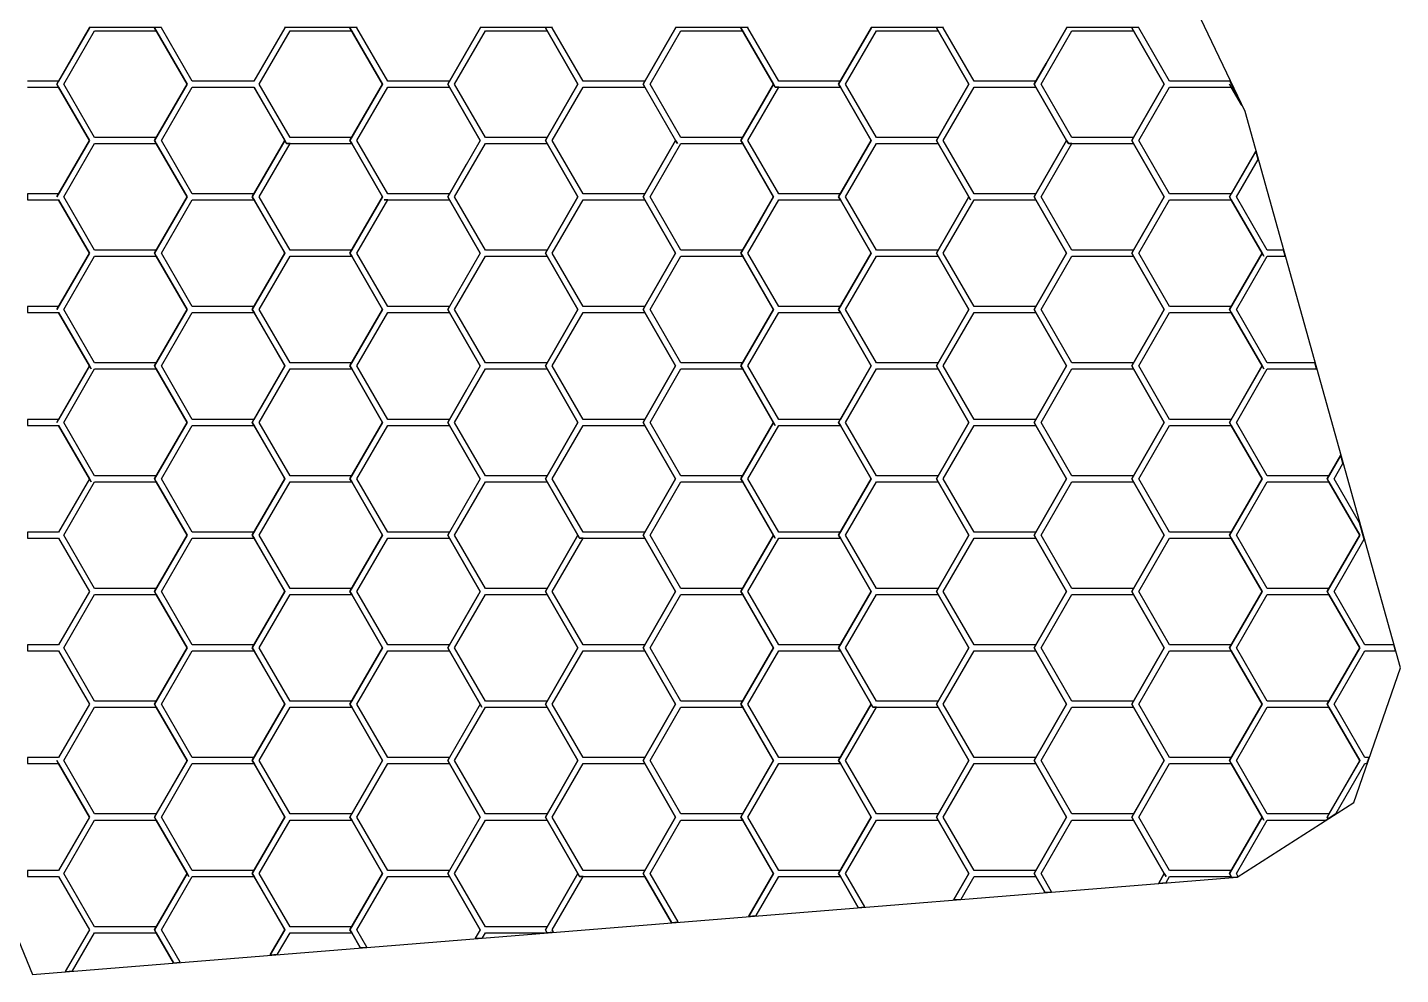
# Model space of a CAD drawing. Extents: x -65 to 65, y -44 to 44.
# Drawn here: x 29.71 to 64.5, y -44 to -20 of the extents above; entities that cross this region are included whole.
import ezdxf

# ---------------------------------------------------------------- set-up
doc = ezdxf.new("R2010")
doc.units = 0
doc.layers.add('Add_Red', color=1, linetype='Continuous')
doc.layers.add('Vector_Red', color=1, linetype='Continuous')

msp = doc.modelspace()

# ---------------------------------------------------------------- linework, layer by layer
at = {"layer": 'Add_Red'}
for points in [[(32.927751, -40.007901), (33.752657, -38.579199), (32.97181, -37.226814), (32.927751, -37.150496), (32.927752, -37.150495), (32.927751, -37.150494), (33.752657, -35.721791), (32.97181, -34.369239), (32.927751, -34.293089), (32.927751, -34.293088), (33.752657, -32.864217), (32.97181, -31.512001), (32.927751, -31.435682), (32.927751, -31.435681), (33.752657, -30.006978), (32.97181, -28.654426), (32.927751, -28.578443), (32.927751, -28.578442), (33.752657, -27.149572), (32.97181, -25.797187), (32.927751, -25.720869), (32.927751, -25.720868), (33.752657, -24.292165), (32.97181, -22.939949), (32.971811, -22.939949), (33.752657, -24.292164), (33.752657, -24.292165), (32.927751, -25.720869), (32.97181, -25.797186), (33.752657, -27.149571), (33.752657, -27.149572), (32.927751, -28.578442), (32.97181, -28.654425), (33.752657, -30.006978), (33.752657, -30.006979), (32.927751, -31.435682), (32.97181, -31.512), (33.752657, -32.864216), (33.752657, -32.864217), (32.927751, -34.293088), (32.97181, -34.369238), (33.752657, -35.721791), (33.752657, -35.721792), (32.927752, -37.150495), (32.97181, -37.226813), (33.752657, -38.579198), (33.752657, -38.579199), (32.927751, -40.007901), (32.97181, -40.084052), (33.752657, -41.436604), (33.796632, -41.512755), (33.752657, -41.436605), (33.752657, -41.436606), (32.927751, -42.865308), (32.97181, -42.941458), (33.41017, -43.700665), (33.578238, -43.687067), (33.10377, -42.865308), (33.88465, -41.512755), (35.446361, -41.512755), (36.227225, -42.865308), (35.859322, -43.502513), (35.861109, -43.502369), (36.228872, -42.865309), (35.448008, -41.512756), (35.448007, -41.512755), (35.448008, -41.512755), (36.228872, -42.865308), (36.228872, -42.865309), (35.861109, -43.502369), (36.045648, -43.487438), (36.360832, -42.941459), (37.922559, -42.941459), (38.139924, -43.317998), (38.140641, -43.31794), (37.923282, -42.941459), (37.879223, -42.865309), (37.879223, -42.865308), (38.704061, -41.436605), (37.923181, -40.084053), (37.879223, -40.007902), (37.879223, -40.007901), (38.704062, -38.579199), (37.923282, -37.226814), (37.879223, -37.150496), (37.879224, -37.150495), (37.879223, -37.150494), (38.704062, -35.721791), (37.923282, -34.369239), (37.879223, -34.293089), (37.879223, -34.293088), (38.704062, -32.864217), (37.923282, -31.512001), (37.879223, -31.435682), (37.879223, -31.435681), (38.704061, -30.006978), (37.923282, -28.654426), (37.879223, -28.578443), (37.879223, -28.578442), (38.704062, -27.149572), (37.923282, -25.797187), (37.879223, -25.720869), (37.879224, -25.720868), (37.879223, -25.720867), (38.704062, -24.292165), (37.923282, -22.939949), (37.922643, -22.939949), (38.703406, -24.292165), (37.922643, -25.644718), (36.360832, -25.644718), (35.579968, -24.292165), (36.360832, -22.939949), (36.272915, -22.939949), (36.228872, -22.86363), (35.40405, -24.292165), (35.429425, -24.336123), (35.448009, -24.368316), (36.184815, -25.644715), (36.228872, -25.721036), (36.228872, -25.721037), (35.40405, -27.14974), (35.448006, -27.225886), (35.448008, -27.22589), (36.228872, -28.578442), (36.228872, -28.578443), (35.40405, -30.006979), (35.429426, -30.050937), (35.448009, -30.083129), (36.184815, -31.359528), (36.228872, -31.435849), (36.228872, -31.43585), (35.404051, -32.864553), (35.448008, -32.940703), (35.448007, -32.940703), (35.40405, -32.864554), (35.404051, -32.864553), (35.40405, -32.864552), (36.228872, -31.435849), (36.184815, -31.359528), (35.448008, -30.083128), (35.429426, -30.050937), (35.40405, -30.006979), (35.40405, -30.006978), (36.228872, -28.578442), (35.448009, -27.225891), (35.448008, -27.22589), (35.448006, -27.225886), (35.40405, -27.14974), (35.40405, -27.149739), (36.228872, -25.721036), (36.184815, -25.644715), (35.448008, -24.368315), (35.429425, -24.336123), (35.40405, -24.292165), (35.40405, -24.292164), (36.228872, -22.863629), (35.448009, -21.511077), (35.448008, -21.511076), (36.228872, -22.863629), (36.228872, -22.86363), (36.272915, -22.939948), (37.923282, -22.939948), (37.879223, -22.86363), (37.879223, -22.863629), (38.704062, -21.434758), (37.879223, -20.006055), (37.879223, -20.006054), (37.882803, -20.000003), (36.223661, -20.000003), (36.227225, -20.006054), (35.446361, -21.358607), (33.88465, -21.358607), (33.103769, -20.006054), (33.10735, -20.000003), (32.931332, -20.000003), (32.927751, -20.006055), (33.229698, -20.529014), (33.752658, -21.434758), (33.752657, -21.434759), (33.752657, -21.434758), (33.229698, -20.529014), (32.927751, -20.006055), (32.927751, -20.006054), (32.931331, -20.000003), (31.281043, -20.000003), (31.281042, -20.000004), (31.281043, -20.000004), (30.452575, -21.434927), (30.496534, -21.511077), (31.277485, -22.86363), (30.452575, -24.292165), (31.277484, -22.86363), (30.496533, -21.511077), (30.452575, -21.434927), (31.281042, -20.000004), (31.272196, -20.000004), (31.275753, -20.006055), (30.494892, -21.358608), (29.707099, -21.358608)], [(31.409461, -22.78748), (30.628594, -21.434927), (31.409461, -20.082374), (32.971188, -20.082374), (33.752035, -21.434927), (32.971188, -22.78748), (31.409461, -22.78748)], [(36.360832, -22.787479), (35.579968, -21.434926), (36.360832, -20.082374), (37.922643, -20.082374), (38.703406, -21.434926), (37.922643, -22.787479), (36.360832, -22.787479)], [(42.874653, -40.084052), (42.830711, -40.007902), (42.830711, -40.007901), (43.655533, -38.579198), (42.874653, -37.226814), (42.830711, -37.150495), (42.830711, -37.150494), (43.655534, -35.721792), (42.874653, -34.369239), (42.830711, -34.293089), (42.830712, -34.293088), (42.830711, -34.293087), (43.655534, -32.864217), (42.874653, -31.512), (42.830711, -31.435682), (42.830711, -31.435681), (43.655534, -30.006978), (42.874653, -28.654426), (42.830711, -28.578443), (42.830711, -28.578442), (43.655534, -27.149572), (42.874653, -25.797187), (42.830711, -25.720868), (42.830711, -25.720867), (43.655534, -24.292165), (42.874653, -22.939948), (42.830711, -22.86363), (42.830711, -22.863629), (42.874671, -22.787476), (43.655533, -21.434758), (42.830711, -20.006055), (42.830711, -20.006054), (42.834257, -20.000003), (41.183891, -20.000003), (40.355522, -21.434926), (40.355523, -21.434927), (40.399481, -21.511076), (40.399479, -21.511076), (40.355523, -21.434927), (40.355522, -21.434926), (41.183891, -20.000002), (41.175066, -20.000002), (41.178613, -20.006054), (40.397749, -21.358607), (38.836122, -21.358607), (38.055175, -20.006054), (38.058722, -20.000002), (37.882804, -20.000002), (37.882803, -20.000003), (37.882804, -20.000003), (37.879223, -20.006055), (38.704062, -21.434757), (38.704062, -21.434758), (37.879223, -22.863629), (37.923282, -22.939947), (38.704062, -24.292164), (38.704062, -24.292165), (37.879224, -25.720868), (37.923282, -25.797186), (38.704062, -27.149571), (38.704062, -27.149572), (37.879223, -28.578442), (37.923282, -28.654425), (38.704062, -30.006977), (38.704061, -30.006978), (38.704062, -30.006979), (37.879223, -31.435682), (37.923282, -31.511999), (38.704062, -32.864216), (38.704062, -32.864217), (37.879223, -34.293088), (37.923282, -34.369238), (38.704062, -35.721791), (38.704062, -35.721792), (37.879224, -37.150495), (37.923282, -37.226813), (38.704062, -38.579198), (38.704062, -38.579199), (37.879223, -40.007902), (37.923182, -40.084051), (38.704062, -41.436604), (38.704061, -41.436605), (38.704062, -41.436606), (37.879223, -42.865308), (37.923282, -42.941458), (38.140641, -43.31794), (38.308688, -43.304344), (38.055175, -42.865308), (38.836122, -41.512755), (40.397749, -41.512755), (41.178613, -42.865308), (41.053337, -43.082286), (41.055158, -43.082138), (41.239696, -43.067208), (41.312287, -42.941459), (42.793953, -42.941459), (42.871142, -42.935214), (42.830711, -42.865309), (42.830712, -42.865308), (42.830711, -42.865307), (43.655534, -41.436605), (42.874653, -40.084053), (42.874031, -40.084053), (43.654878, -41.436605), (42.874031, -42.789158), (41.312287, -42.789158), (40.53144, -41.436605), (41.312287, -40.084053), (41.312287, -40.084052), (42.874653, -40.084052)], [(41.312286, -22.787479), (40.531439, -21.434926), (41.312286, -20.082373), (42.874031, -20.082373), (43.654878, -21.434926), (42.874031, -22.787479), (41.312286, -22.787479)], [(47.78689, -37.150494), (48.611593, -35.721791), (47.830764, -34.369239), (47.78689, -34.293088), (47.78689, -34.293087), (48.611594, -32.864217), (47.830764, -31.512), (47.78689, -31.435682), (47.786891, -31.435681), (47.78689, -31.43568), (48.390542, -30.389924), (48.611594, -30.006978), (47.830764, -28.654425), (47.78689, -28.578443), (47.78689, -28.578442), (48.611498, -27.149738), (48.611594, -27.149572), (47.830764, -25.797187), (47.78689, -25.720868), (47.78689, -25.720867), (48.262942, -24.896163), (48.611594, -24.292165), (47.830764, -22.939948), (47.78689, -22.863629), (47.78689, -22.863628), (48.262886, -22.038924), (48.611594, -21.434758), (47.78689, -20.006055), (47.78689, -20.006054), (47.790419, -20.000003), (46.135379, -20.000003), (45.306893, -21.434925), (45.350952, -21.511076), (45.306892, -21.434926), (46.135379, -20.000003), (46.13538, -20.000002), (46.126521, -20.000002), (46.130068, -20.006054), (45.349221, -21.358607), (43.787493, -21.358607), (43.006646, -20.006054), (43.010193, -20.000002), (42.834258, -20.000002), (42.834257, -20.000003), (42.834258, -20.000003), (42.830711, -20.006055), (43.655534, -21.434757), (42.874671, -22.787476), (42.830711, -22.86363), (42.874653, -22.939947), (43.655534, -24.292164), (43.655534, -24.292165), (42.830711, -25.720868), (42.874653, -25.797186), (43.655534, -27.149571), (43.655534, -27.149572), (42.830711, -28.578442), (42.874653, -28.654424), (43.655534, -30.006977), (43.655534, -30.006978), (42.830711, -31.435682), (42.874653, -31.511999), (43.655534, -32.864216), (43.699492, -32.940702), (43.787493, -32.940702), (43.787492, -32.940703), (45.349222, -32.940703), (46.130068, -34.293087), (45.349221, -35.64564), (43.787493, -35.64564), (43.006646, -34.293087), (43.787492, -32.940703), (43.699492, -32.940703), (43.655534, -32.864216), (43.655534, -32.864217), (42.830712, -34.293088), (42.874653, -34.369238), (43.655534, -35.721791), (43.655534, -35.721792), (42.830711, -37.150495), (42.874653, -37.226813), (43.655534, -38.579197), (43.655533, -38.579198), (43.655534, -38.579199), (42.830711, -40.007902), (42.874653, -40.084051), (43.655534, -41.436604), (43.699492, -41.512754), (45.349221, -41.512754), (45.349221, -41.512755), (46.023199, -42.680193), (46.024852, -42.680059), (45.350952, -41.512756), (45.350951, -41.512754), (45.350952, -41.512754), (46.024853, -42.680059), (46.192953, -42.666459), (45.482911, -41.436605), (46.263792, -40.084052), (47.825553, -40.084052), (48.606383, -41.436605), (47.979848, -42.521888), (47.985383, -42.52144), (48.611594, -41.436605), (47.830764, -40.084052), (47.78689, -40.007902), (47.786891, -40.007901), (47.78689, -40.0079), (48.611594, -38.579198), (47.830764, -37.226814), (47.78689, -37.150495), (47.78689, -37.150494)], [(46.263792, -22.787479), (45.482911, -21.434926), (46.263792, -20.082373), (47.825553, -20.082373), (48.606383, -21.434926), (47.825553, -22.787479), (46.263792, -22.787479)], [(51.087893, -40.0079), (51.087894, -40.007902), (50.263021, -41.436604), (50.307062, -41.512752), (50.307064, -41.512755), (50.759794, -42.296974), (50.927864, -42.283376), (50.439023, -41.436605), (51.219853, -40.084052), (52.781682, -40.084052), (53.562512, -41.436605), (53.178806, -42.101261), (53.179294, -42.101221), (53.563016, -41.436604), (52.782186, -40.084052), (52.738143, -40.007902), (52.738144, -40.007901), (52.738143, -40.0079), (53.563016, -38.579198), (52.782186, -37.226814), (52.781682, -37.226814), (53.562512, -38.579198), (52.781682, -39.931583), (51.219853, -39.931583), (50.439023, -38.579198), (51.219853, -37.226814), (51.131936, -37.226814), (51.087894, -37.150495), (50.263021, -38.579198), (50.306895, -38.655348), (50.306894, -38.655348), (50.263021, -38.579198), (50.263021, -38.579197), (51.087893, -37.150494), (51.043923, -37.074345), (50.306895, -35.797942), (50.306894, -35.797941), (50.306895, -35.797941), (51.043923, -37.074345), (51.087894, -37.150495), (51.131936, -37.226813), (52.782186, -37.226813), (52.738143, -37.150495), (52.738143, -37.150494), (53.563015, -35.721791), (52.782186, -34.369239), (52.738143, -34.293088), (52.738143, -34.293087), (53.563015, -32.864216), (52.782186, -31.512), (52.738143, -31.435681), (52.738143, -31.43568), (53.563016, -30.006977), (52.782186, -28.654425), (52.738143, -28.578443), (52.738143, -28.578442), (53.563016, -27.149571), (52.782186, -25.797187), (52.738143, -25.720868), (52.738143, -25.720867), (53.563015, -24.292164), (52.782186, -22.939948), (52.738143, -22.863629), (53.086826, -22.25963), (53.563016, -21.434758), (52.738143, -20.006054), (52.741673, -20.000003), (51.091424, -20.000003), (50.263021, -21.434926), (50.306894, -21.511075), (50.306895, -21.511075), (51.087894, -22.863628), (51.087894, -22.863629), (50.263021, -24.292165), (50.306895, -24.368314), (50.306894, -24.368314), (50.263021, -24.292165), (50.263021, -24.292164), (51.087894, -22.863629), (50.306895, -21.511076), (50.305384, -21.511076), (50.305383, -21.511075), (50.306894, -21.511075), (50.263021, -21.434926), (50.263021, -21.434925), (51.091424, -20.000002), (51.082683, -20.000002), (51.086213, -20.006054), (50.305383, -21.358607), (48.743554, -21.358607), (47.962724, -20.006054), (47.966254, -20.000002), (47.79042, -20.000002), (47.790419, -20.000003), (47.79042, -20.000003), (47.78689, -20.006055), (48.611595, -21.434757), (48.655637, -21.511075), (48.743554, -21.511075), (48.743553, -21.511076), (50.305384, -21.511076), (51.086213, -22.863628), (50.305383, -24.216181), (48.743554, -24.216181), (47.962724, -22.863628), (48.743553, -21.511076), (48.655637, -21.511076), (48.611595, -21.434757), (48.262886, -22.038924), (47.78689, -22.863629), (47.830765, -22.939947), (48.611595, -24.292164), (48.262942, -24.896163), (47.78689, -25.720868), (47.830764, -25.797186), (48.611595, -27.14957), (48.611498, -27.149738), (47.78689, -28.578442), (47.830764, -28.654424), (48.611595, -30.006977), (48.655637, -30.083127), (48.655637, -30.083128), (48.611595, -30.006977), (48.390542, -30.389924), (47.786891, -31.435681), (47.830764, -31.511999), (48.611595, -32.864216), (48.655637, -32.940702), (48.611594, -32.864216), (48.611594, -32.864217), (47.78689, -34.293088), (47.830764, -34.369238), (48.611594, -35.72179), (48.611593, -35.721791), (48.611594, -35.721792), (47.78689, -37.150495), (47.830764, -37.226812), (48.611594, -38.579197), (48.611594, -38.579198), (47.786891, -40.007901), (47.830764, -40.084051), (48.611594, -41.436604), (48.611594, -41.436605), (47.985384, -42.52144), (48.169855, -42.506516), (48.743554, -41.512754), (50.305382, -41.512754), (50.758188, -42.297104), (50.759794, -42.296974), (50.307063, -41.512754), (50.307062, -41.512752), (50.263021, -41.436605), (50.263021, -41.436604), (51.087893, -40.0079), (50.306895, -38.655349), (50.306894, -38.655348), (50.306895, -38.655348), (51.087893, -40.0079)], [(51.219853, -22.787479), (50.439023, -21.434926), (51.219853, -20.082373), (52.781681, -20.082373), (53.562512, -21.434926), (52.781681, -22.787479), (51.219853, -22.787479)], [(58.513765, -41.436605), (58.37268, -41.681045), (58.373369, -41.680989), (58.514437, -41.436605), (57.733775, -40.084052), (57.733776, -40.084052), (58.514438, -41.436603), (58.558648, -41.512754), (58.514438, -41.436604), (58.373369, -41.680989), (58.557914, -41.666058), (58.646397, -41.512754), (60.208057, -41.512754), (60.218978, -41.531668), (60.220901, -41.531512), (60.210075, -41.512755), (60.210074, -41.512754), (60.210075, -41.512754), (60.220902, -41.531512), (60.358111, -41.520411), (60.381588, -41.505396), (60.341866, -41.436605), (61.122864, -40.084052), (62.603893, -40.084052), (62.663182, -40.046132), (62.641155, -40.007901), (62.641155, -40.0079), (63.466027, -38.579198), (62.685029, -37.226813), (62.641155, -37.150495), (62.641156, -37.150494), (62.641155, -37.150493), (63.466027, -35.721791), (62.685029, -34.369238), (62.641155, -34.293088), (62.641155, -34.293087), (63.466027, -32.864216), (62.685029, -31.512), (62.641155, -31.435681), (62.641155, -31.43568), (62.984786, -30.8405), (62.984583, -30.839772), (62.684525, -31.359531), (61.122864, -31.359531), (60.341866, -30.006978), (61.122864, -28.654425), (62.373884, -28.654425), (62.331371, -28.502292), (61.122864, -28.502292), (60.341866, -27.149739), (61.122864, -25.797186), (61.575425, -25.797186), (61.532817, -25.644717), (61.122864, -25.644717), (60.341866, -24.292164), (60.889754, -23.343553), (60.832311, -23.137995), (60.165864, -24.292163), (60.210075, -24.368314), (60.210074, -24.368314), (60.165864, -24.292164), (60.165864, -24.292163), (60.832311, -23.137995), (60.831762, -23.136033), (60.208058, -24.216181), (58.646397, -24.216181), (57.865735, -22.863628), (58.646397, -21.511075), (60.208058, -21.511075), (60.479782, -21.981654), (60.470639, -21.962522), (60.210075, -21.511076), (60.210074, -21.511075), (60.210075, -21.511075), (60.470636, -21.962516), (60.194667, -21.385044), (60.182033, -21.358606), (58.646397, -21.358606), (57.865735, -20.006053), (57.869265, -20.000002), (57.693095, -20.000002), (57.689733, -20.006053), (58.514438, -21.434757), (57.733686, -22.787476), (57.689733, -22.863629), (57.733776, -22.939947), (58.514438, -24.292163), (57.733691, -25.644715), (57.689733, -25.720868), (57.733776, -25.797185), (58.514438, -27.14957), (58.29334, -27.53264), (57.689734, -28.578442), (57.733776, -28.654424), (58.514438, -30.006977), (58.514438, -30.006978), (57.689733, -31.435681), (57.733776, -31.511999), (58.514438, -32.864215), (58.514437, -32.864216), (58.514438, -32.864217), (57.689733, -34.293087), (57.733776, -34.369237), (58.514438, -35.72179), (58.514438, -35.721791), (57.689734, -37.150494), (57.733776, -37.226812), (58.514438, -38.579197), (58.514438, -38.579198), (57.689733, -40.0079), (57.733774, -40.084049), (57.733776, -40.084052), (57.733775, -40.084051), (57.733774, -40.084049), (57.689733, -40.007901), (57.689733, -40.0079), (58.514438, -38.579198), (57.733776, -37.226813), (57.689733, -37.150495), (57.689734, -37.150494), (57.689733, -37.150493), (58.514438, -35.72179), (57.733775, -34.369238), (57.689733, -34.293088), (57.689733, -34.293087), (58.514437, -32.864216), (57.733775, -31.512), (57.689733, -31.435681), (57.689733, -31.43568), (58.514438, -30.006977), (57.733775, -28.654425), (57.689733, -28.578443), (57.689734, -28.578442), (57.689733, -28.578441), (58.29334, -27.53264), (58.514437, -27.149571), (57.733775, -25.797186), (57.689733, -25.720868), (57.689733, -25.720867), (57.733691, -25.644715), (58.514437, -24.292164), (57.733775, -22.939948), (57.733103, -22.939948), (58.513765, -24.292164), (57.733103, -25.644717), (56.171443, -25.644717), (55.390444, -24.292164), (56.171443, -22.939948), (56.083358, -22.939948), (56.039483, -22.863629), (55.258484, -24.216182), (55.214611, -24.292163), (55.258485, -24.368314), (55.258484, -24.368314), (55.214611, -24.292164), (55.21461, -24.292164), (55.258484, -24.216182), (56.039483, -22.863628), (55.258485, -21.511076), (55.258484, -21.511075), (55.258485, -21.511075), (56.039483, -22.863628), (56.039483, -22.863629), (56.083358, -22.939947), (57.733775, -22.939947), (57.689733, -22.863629), (57.689733, -22.863628), (57.733686, -22.787476), (58.514437, -21.434757), (57.689733, -20.006054), (57.689733, -20.006053), (57.693095, -20.000002), (56.043014, -20.000002), (55.517816, -20.909728), (55.214611, -21.434926), (55.258485, -21.511075), (55.258484, -21.511075), (55.21461, -21.434926), (55.214611, -21.434926), (55.214611, -21.434925), (55.517816, -20.909728), (56.043013, -20.000002), (56.034104, -20.000002), (56.037634, -20.006053), (55.256804, -21.358606), (53.695144, -21.358606), (52.914145, -20.006053), (52.917844, -20.000002), (52.741674, -20.000002), (52.741673, -20.000003), (52.738144, -20.006053), (53.563016, -21.434757), (53.563016, -21.434758), (53.086826, -22.25963), (52.738144, -22.863628), (52.782186, -22.939947), (53.563016, -24.292164), (53.563015, -24.292164), (53.563016, -24.292165), (52.738143, -25.720868), (52.782186, -25.797185), (53.563016, -27.14957), (53.563016, -27.149571), (52.738143, -28.578442), (52.782186, -28.654424), (53.563016, -30.006977), (53.563016, -30.006978), (52.738143, -31.435681), (52.782186, -31.511999), (53.563016, -32.864215), (53.563015, -32.864216), (53.563016, -32.864217), (52.738143, -34.293087), (52.782186, -34.369237), (53.563016, -35.72179), (53.563015, -35.721791), (53.563016, -35.721792), (52.738143, -37.150495), (52.782186, -37.226812), (53.563016, -38.579197), (53.563016, -38.579198), (52.738144, -40.007901), (52.782186, -40.084051), (53.563016, -41.436604), (53.563016, -41.436605), (53.179295, -42.101221), (53.363976, -42.086279), (53.695144, -41.512754), (55.256804, -41.512754), (55.488663, -41.914379), (55.490316, -41.914245), (55.258485, -41.512755), (55.258484, -41.512754), (55.258485, -41.512754), (55.490316, -41.914245), (55.658394, -41.900647), (55.390444, -41.436605), (56.171443, -40.084052), (57.733103, -40.084052), (58.513765, -41.436605)], [(56.171443, -22.787479), (55.390444, -21.434926), (56.171443, -20.082373), (57.733103, -20.082373), (58.513765, -21.434926), (57.733103, -22.787479), (56.171443, -22.787479)], [(29.707099, -21.511077), (30.494892, -21.511077), (31.275753, -22.86363), (30.494892, -24.216183), (29.7071, -24.216183), (29.7071, -24.368316), (30.494892, -24.368316), (31.275753, -25.720869), (30.494892, -27.073422), (29.7071, -27.073422), (29.7071, -27.225891), (30.494892, -27.225891), (31.275753, -28.578444), (30.494892, -29.930828), (29.7071, -29.930828), (29.7071, -30.083129), (30.494892, -30.083129), (31.275753, -31.435682), (30.494892, -32.788235), (29.7071, -32.788235), (29.7071, -32.940704), (30.494892, -32.940704), (31.275753, -34.293089), (30.494892, -35.645642), (29.7071, -35.645642), (29.7071, -35.797943), (30.494893, -35.797943), (31.275753, -37.150496), (30.494893, -38.503049), (29.7071, -38.503049), (29.7071, -38.65535), (30.494893, -38.65535), (31.275753, -40.007902), (30.494893, -41.360287), (29.7071, -41.360287), (29.7071, -41.512756), (30.494893, -41.512756), (31.275753, -42.865309), (30.665224, -43.922748), (30.667066, -43.922598), (30.851686, -43.907662), (31.409461, -42.941459), (32.971188, -42.941459), (33.409487, -43.70072), (33.41017, -43.700665), (32.97181, -42.941459), (32.927751, -42.865309), (32.927751, -42.865308), (33.752657, -41.436605), (32.97181, -40.084053), (32.927751, -40.007902), (32.927751, -40.007901)], [(32.97181, -22.939948), (32.953187, -22.907689), (32.927751, -22.86363), (32.927751, -22.863629), (33.752657, -21.434758), (33.752657, -21.434759), (32.927751, -22.86363), (32.953187, -22.907689), (32.971811, -22.939949), (32.97181, -22.939948)], [(36.227225, -22.863629), (35.446361, -24.216182), (33.88465, -24.216182), (33.103769, -22.863629), (33.88465, -21.511076), (35.446361, -21.511076), (36.227225, -22.863629)], [(41.178613, -22.863629), (40.397749, -24.216182), (38.836123, -24.216182), (38.055175, -22.863629), (38.836123, -21.511076), (40.397749, -21.511076), (41.178613, -22.863629)], [(41.180328, -22.863629), (41.180327, -22.86363), (40.39948, -21.511077), (40.399479, -21.511076), (40.399481, -21.511076), (41.180328, -22.863629)], [(46.130068, -22.863629), (45.349221, -24.216181), (43.787493, -24.216181), (43.006646, -22.863629), (43.787493, -21.511076), (45.349221, -21.511076), (46.130068, -22.863629)], [(56.037634, -22.863628), (55.256804, -24.216181), (53.695144, -24.216181), (52.914146, -22.863628), (53.695144, -21.511075), (55.256804, -21.511075), (56.037634, -22.863628)], [(60.210074, -21.511075), (60.165864, -21.434925), (60.210075, -21.511075), (60.210074, -21.511075)], [(33.752035, -24.292165), (32.971188, -25.644718), (31.409461, -25.644718), (30.628594, -24.292165), (31.409461, -22.939949), (32.971188, -22.939949), (33.752035, -24.292165)], [(43.654878, -24.292165), (42.874031, -25.644718), (41.312287, -25.644718), (40.53144, -24.292165), (41.312287, -22.939948), (42.874031, -22.939948), (43.654878, -24.292165)], [(46.131799, -22.86363), (45.350769, -24.216181), (45.306893, -24.292164), (45.350952, -24.368314), (45.350951, -24.368314), (45.306892, -24.292165), (45.350769, -24.216181), (46.131799, -22.863629), (46.175774, -22.939948), (46.131799, -22.86363)], [(48.606383, -24.292165), (47.825553, -25.644718), (46.263792, -25.644718), (45.482911, -24.292165), (46.263792, -22.939948), (47.825553, -22.939948), (48.606383, -24.292165)], [(53.562512, -24.292165), (52.781681, -25.644718), (51.219853, -25.644718), (50.439023, -24.292165), (51.219853, -22.939948), (52.781681, -22.939948), (53.562512, -24.292165)], [(40.399479, -24.368314), (40.355522, -24.292165), (40.355522, -24.292164), (40.831747, -23.467359), (40.355522, -24.292165), (40.399481, -24.368314), (40.399479, -24.368314), (40.39948, -24.368315), (40.399481, -24.368315), (41.180328, -25.721036), (41.180327, -25.721037), (40.39948, -24.368315), (40.397749, -24.368315), (41.178613, -25.720867), (40.397749, -27.07342), (38.836123, -27.07342), (38.055175, -25.720867), (38.836123, -24.368315), (38.748105, -24.368315), (38.748105, -24.368314), (40.399479, -24.368314)], [(53.563016, -24.292163), (53.607059, -24.368314), (53.563016, -24.292164), (53.563016, -24.292163)], [(30.452575, -27.14974), (31.277484, -25.721037), (30.496533, -24.368316), (31.277485, -25.721037), (30.452575, -27.14974)], [(36.227225, -25.720868), (35.446361, -27.073421), (33.88465, -27.073421), (33.10377, -25.720868), (33.88465, -24.368315), (35.446361, -24.368315), (36.227225, -25.720868)], [(46.130068, -25.720867), (45.349221, -27.07342), (43.787493, -27.07342), (43.006646, -25.720867), (43.787493, -24.368314), (45.349221, -24.368314), (46.130068, -25.720867)], [(46.131799, -25.721035), (46.131799, -25.721036), (45.350959, -27.073418), (45.306893, -27.149739), (45.350952, -27.225889), (45.350951, -27.225889), (45.306892, -27.14974), (45.350959, -27.073418), (46.131799, -25.721035), (45.350952, -24.368315), (45.350951, -24.368314), (45.350952, -24.368314), (46.131799, -25.721035)], [(51.086213, -25.720867), (50.305382, -27.07342), (48.743554, -27.07342), (47.962724, -25.720867), (48.743554, -24.368314), (50.305382, -24.368314), (51.086213, -25.720867)], [(51.087894, -25.721035), (51.087894, -25.721036), (50.263021, -27.149739), (50.306893, -27.225886), (50.306895, -27.225889), (50.306894, -27.225889), (50.306893, -27.225886), (50.263021, -27.149739), (51.087894, -25.721035), (50.306895, -24.368315), (50.306894, -24.368314), (50.306895, -24.368314), (51.087894, -25.721035)], [(56.037634, -25.720867), (55.256804, -27.07342), (53.695144, -27.07342), (52.914145, -25.720867), (53.695144, -24.368314), (55.256804, -24.368314), (56.037634, -25.720867)], [(56.039483, -25.721035), (56.039483, -25.721036), (55.214611, -27.149739), (55.258485, -27.225889), (55.258484, -27.225889), (55.214611, -27.149739), (55.214611, -27.149738), (56.039483, -25.721035), (55.258485, -24.368315), (55.258484, -24.368314), (55.258485, -24.368314), (56.039483, -25.721035)], [(60.989056, -25.720867), (60.208058, -27.07342), (58.646397, -27.07342), (57.865735, -25.720867), (58.646397, -24.368314), (60.208058, -24.368314), (60.989056, -25.720867)], [(60.990737, -25.721035), (60.990737, -25.721036), (61.034948, -25.797186), (61.034947, -25.797186), (60.990737, -25.721036), (60.165864, -27.149738), (60.210075, -27.225889), (60.210074, -27.225889), (60.165864, -27.149739), (60.165864, -27.149738), (60.990737, -25.721035), (60.210075, -24.368315), (60.210074, -24.368314), (60.210075, -24.368314), (60.990737, -25.721035)], [(33.752035, -27.14974), (32.971188, -28.502293), (31.409461, -28.502293), (30.628594, -27.14974), (31.409461, -25.797187), (32.971188, -25.797187), (33.752035, -27.14974)], [(38.703406, -27.14974), (37.922559, -28.502293), (36.360832, -28.502293), (35.579968, -27.14974), (36.360832, -25.797187), (37.922643, -25.797187), (38.703406, -27.14974)], [(43.654878, -27.14974), (42.874031, -28.502293), (41.312287, -28.502293), (40.53144, -27.14974), (41.312287, -25.797187), (42.874031, -25.797187), (43.654878, -27.14974)], [(48.606383, -27.14974), (47.825553, -28.502293), (46.263792, -28.502293), (45.482911, -27.14974), (46.263792, -25.797187), (47.825553, -25.797187), (48.606383, -27.14974)], [(53.562512, -27.149739), (52.781681, -28.502292), (51.219853, -28.502292), (50.439023, -27.149739), (51.219853, -25.797187), (52.781681, -25.797187), (53.562512, -27.149739)], [(58.513765, -27.149739), (57.733103, -28.502292), (56.171443, -28.502292), (55.390444, -27.149739), (56.171443, -25.797186), (57.733103, -25.797186), (58.513765, -27.149739)], [(40.399481, -27.225889), (40.399479, -27.225889), (40.355522, -27.14974), (40.355522, -27.149739), (40.399583, -27.073418), (40.355522, -27.14974), (40.399481, -27.225889)], [(30.496533, -27.225891), (31.277485, -28.578443), (31.321443, -28.654426), (31.277484, -28.578443), (31.277484, -28.578444), (30.452575, -30.006979), (31.277484, -28.578443), (30.496533, -27.225891)], [(36.227225, -28.578442), (35.446361, -29.930827), (33.88465, -29.930827), (33.10377, -28.578442), (33.88465, -27.22589), (35.446361, -27.22589), (36.227225, -28.578442)], [(41.178613, -28.578442), (40.397749, -29.930827), (38.836122, -29.930827), (38.055175, -28.578442), (38.836122, -27.225889), (40.397749, -27.225889), (41.178613, -28.578442)], [(41.180328, -28.578442), (41.180327, -28.578443), (40.39948, -27.22589), (40.399479, -27.225889), (40.399481, -27.225889), (41.180328, -28.578442)], [(46.130068, -28.578442), (45.349221, -29.930827), (43.787493, -29.930827), (43.006646, -28.578442), (43.787493, -27.225889), (45.349221, -27.225889), (46.130068, -28.578442)], [(46.131799, -28.578442), (46.131799, -28.578443), (45.350866, -29.930826), (45.306893, -30.006977), (45.350952, -30.083128), (45.350951, -30.083128), (45.306893, -30.006978), (45.306892, -30.006978), (45.350866, -29.930826), (46.131799, -28.578442), (45.350952, -27.22589), (45.350951, -27.225889), (45.350952, -27.225889), (46.131799, -28.578442)], [(51.086213, -28.578442), (50.305382, -29.930827), (48.743554, -29.930827), (47.962724, -28.578442), (48.743554, -27.225889), (50.305382, -27.225889), (51.086213, -28.578442)], [(50.263021, -30.006978), (50.263021, -30.006977), (51.087894, -28.578442), (50.306895, -27.22589), (50.306894, -27.225889), (50.306895, -27.225889), (51.087894, -28.578442), (51.087894, -28.578443), (50.263021, -30.006978), (50.306895, -30.083127), (51.087894, -31.435849), (51.087894, -31.43585), (50.263021, -32.864553), (50.306895, -32.940702), (50.306894, -32.940702), (50.263021, -32.864553), (50.263021, -32.864552), (51.087894, -31.435849), (50.306895, -30.083129), (50.306894, -30.083127), (50.305382, -30.083127), (51.086213, -31.43568), (50.305382, -32.788233), (48.743554, -32.788233), (47.962724, -31.43568), (48.743554, -30.083127), (50.306894, -30.083127), (50.263021, -30.006978)], [(56.037634, -28.578442), (55.256804, -29.930826), (53.695144, -29.930826), (52.914145, -28.578442), (53.695144, -27.225889), (55.256804, -27.225889), (56.037634, -28.578442)], [(56.039483, -28.578442), (56.039483, -28.578443), (55.214611, -30.006978), (55.258485, -30.083127), (55.258484, -30.083127), (55.214611, -30.006978), (55.214611, -30.006977), (56.039483, -28.578442), (55.258485, -27.22589), (55.258484, -27.225889), (55.258485, -27.225889), (56.039483, -28.578442)], [(60.989056, -28.578441), (60.208058, -29.930826), (58.646397, -29.930826), (57.865735, -28.578441), (58.646397, -27.225889), (60.208058, -27.225889), (60.989056, -28.578441)], [(60.990737, -28.578441), (60.990737, -28.578442), (61.034948, -28.654425), (61.034947, -28.654425), (60.990737, -28.578442), (60.165864, -30.006977), (60.210075, -30.083127), (60.210074, -30.083127), (60.165864, -30.006978), (60.165864, -30.006977), (60.990737, -28.578441), (60.210075, -27.22589), (60.210074, -27.225889), (60.210075, -27.225889), (60.990737, -28.578441)], [(33.752035, -30.006979), (32.971188, -31.359532), (31.409461, -31.359532), (30.628594, -30.006979), (31.409461, -28.654426), (32.971188, -28.654426), (33.752035, -30.006979)], [(38.703406, -30.006979), (37.922559, -31.359532), (36.360832, -31.359532), (35.579968, -30.006979), (36.360832, -28.654426), (37.922643, -28.654426), (38.703406, -30.006979)], [(43.654878, -30.006978), (42.874031, -31.359531), (41.312287, -31.359531), (40.53144, -30.006978), (41.312287, -28.654426), (42.874031, -28.654426), (43.654878, -30.006978)], [(48.606383, -30.006978), (47.825553, -31.359531), (46.263792, -31.359531), (45.482911, -30.006978), (46.263792, -28.654425), (47.825553, -28.654425), (48.606383, -30.006978)], [(53.562512, -30.006978), (52.781682, -31.359531), (51.219853, -31.359531), (50.439023, -30.006978), (51.219853, -28.654425), (52.781682, -28.654425), (53.562512, -30.006978)], [(58.513765, -30.006978), (57.733103, -31.359531), (56.171443, -31.359531), (55.390444, -30.006978), (56.171443, -28.654425), (57.733103, -28.654425), (58.513765, -30.006978)], [(40.399481, -30.083128), (40.399479, -30.083128), (40.355522, -30.006978), (40.355522, -30.006977), (40.831747, -29.182172), (40.355522, -30.006978), (40.399481, -30.083128)], [(31.321443, -31.512001), (31.277484, -31.435682), (30.496533, -30.083129), (31.277485, -31.435682), (31.321443, -31.512001)], [(36.227225, -31.435681), (35.446361, -32.788234), (33.88465, -32.788234), (33.10377, -31.435681), (33.88465, -30.083128), (35.446361, -30.083128), (36.227225, -31.435681)], [(41.178613, -31.435681), (40.397749, -32.788234), (38.836122, -32.788234), (38.055175, -31.435681), (38.836122, -30.083128), (40.397749, -30.083128), (41.178613, -31.435681)], [(41.180328, -31.435849), (41.180327, -31.43585), (40.39948, -30.083129), (40.399479, -30.083128), (40.399481, -30.083128), (41.180328, -31.435849)], [(46.130068, -31.435681), (45.349221, -32.788233), (43.787493, -32.788233), (43.006646, -31.435681), (43.787493, -30.083128), (45.349221, -30.083128), (46.130068, -31.435681)], [(46.131799, -31.435681), (46.131799, -31.435682), (45.306893, -32.864552), (45.350951, -32.940702), (45.350952, -32.940702), (46.131799, -34.293087), (46.131799, -34.293088), (45.306893, -35.721791), (45.350952, -35.797941), (45.350951, -35.797941), (45.306893, -35.721792), (45.306893, -35.721791), (46.131799, -34.293088), (45.350952, -32.940704), (45.350951, -32.940703), (45.349222, -32.940703), (45.349221, -32.940702), (45.350951, -32.940702), (45.350951, -32.940703), (45.350952, -32.940703), (45.350951, -32.940702), (45.306893, -32.864553), (45.306893, -32.864552), (46.131799, -31.435682), (45.350952, -30.083129), (45.350951, -30.083128), (45.350952, -30.083128), (46.131799, -31.435681)], [(56.037634, -31.43568), (55.256804, -32.788233), (53.695144, -32.788233), (52.914145, -31.43568), (53.695144, -30.083127), (55.256804, -30.083127), (56.037634, -31.43568)], [(56.039483, -31.43568), (56.039483, -31.435681), (55.214611, -32.864553), (55.258485, -32.940702), (55.258484, -32.940702), (55.214611, -32.864553), (55.214611, -32.864552), (56.039483, -31.435681), (55.258485, -30.083128), (55.258484, -30.083127), (55.258485, -30.083127), (56.039483, -31.43568)], [(60.989056, -31.43568), (60.208058, -32.788233), (58.646397, -32.788233), (57.865735, -31.43568), (58.646397, -30.083127), (60.208058, -30.083127), (60.989056, -31.43568)], [(60.990737, -31.43568), (60.990737, -31.435681), (60.165865, -32.864552), (60.210075, -32.940702), (60.210074, -32.940702), (60.165864, -32.864553), (60.165865, -32.864552), (60.165864, -32.864551), (60.990737, -31.43568), (60.210075, -30.083128), (60.210074, -30.083127), (60.210075, -30.083127), (60.990737, -31.43568)], [(64.327589, -35.645639), (63.597987, -35.645639), (62.817157, -34.293086), (63.580267, -32.971393), (63.57169, -32.940702), (63.464435, -32.556894), (62.817157, -31.43568), (63.042183, -31.045891), (62.984786, -30.840501), (62.641155, -31.435681), (62.685029, -31.511998), (63.466027, -32.864215), (63.466027, -32.864216), (62.641155, -34.293088), (62.685029, -34.369237), (63.466027, -35.72179), (63.466027, -35.721791), (62.641156, -37.150494), (62.685029, -37.226812), (63.466027, -38.579197), (63.466027, -38.579198), (62.641155, -40.007901), (62.663182, -40.046132), (62.872298, -39.912385), (63.597987, -38.655347), (63.650309, -38.655347), (63.703021, -38.503046), (63.597987, -38.503046), (62.817157, -37.150493), (63.597987, -35.79794), (64.37015, -35.79794), (64.327589, -35.645639)], [(33.752035, -32.864554), (32.971188, -34.217106), (31.409461, -34.217106), (30.628594, -32.864554), (31.409461, -31.512001), (32.971188, -31.512001), (33.752035, -32.864554)], [(38.703406, -32.864554), (37.922559, -34.217106), (36.360832, -34.217106), (35.579968, -32.864554), (36.360832, -31.512001), (37.922643, -31.512001), (38.703406, -32.864554)], [(43.654878, -32.864553), (42.874031, -34.217106), (41.312287, -34.217106), (40.53144, -32.864553), (41.312287, -31.512), (42.874031, -31.512), (43.654878, -32.864553)], [(48.606383, -32.864553), (47.825553, -34.217106), (46.263792, -34.217106), (45.482911, -32.864553), (46.263792, -31.512), (47.825553, -31.512), (48.606383, -32.864553)], [(53.562512, -32.864553), (52.781682, -34.217106), (51.219853, -34.217106), (50.439023, -32.864553), (51.219853, -31.512), (52.781682, -31.512), (53.562512, -32.864553)], [(58.513765, -32.864553), (57.733103, -34.217106), (56.171443, -34.217106), (55.390444, -32.864553), (56.171443, -31.512), (57.733103, -31.512), (58.513765, -32.864553)], [(63.465355, -32.864553), (62.684525, -34.217105), (61.122864, -34.217105), (60.341866, -32.864553), (61.122864, -31.512), (62.684525, -31.512), (63.465355, -32.864553)], [(36.227225, -34.293088), (35.446361, -35.645641), (33.88465, -35.645641), (33.10377, -34.293088), (33.88465, -32.940703), (35.446361, -32.940703), (36.227225, -34.293088)], [(36.228872, -34.293088), (36.228872, -34.293089), (35.40405, -35.721792), (35.448008, -35.797941), (35.448007, -35.797941), (35.40405, -35.721792), (35.40405, -35.721791), (36.228872, -34.293089), (35.448008, -32.940704), (35.448007, -32.940703), (35.448008, -32.940703), (36.228872, -34.293088)], [(41.178613, -34.293087), (40.397749, -35.64564), (38.836122, -35.64564), (38.055175, -34.293087), (38.836122, -32.940703), (40.397749, -32.940703), (41.178613, -34.293087)], [(40.399481, -32.940703), (40.399479, -32.940703), (40.355522, -32.864553), (40.355522, -32.864552), (40.399582, -32.788233), (40.355522, -32.864553), (40.399481, -32.940703)], [(41.180328, -34.293087), (41.180327, -34.293089), (40.39948, -32.940704), (40.399479, -32.940703), (40.399481, -32.940703), (41.180328, -34.293087)], [(51.086212, -34.293087), (50.305382, -35.64564), (48.743554, -35.64564), (47.962724, -34.293087), (48.743554, -32.940702), (50.305382, -32.940702), (51.086212, -34.293087)], [(50.757919, -33.721701), (51.087894, -34.293088), (50.263022, -35.721791), (50.306895, -35.797941), (50.306894, -35.797941), (50.263021, -35.721792), (50.263022, -35.721791), (50.263021, -35.72179), (51.087893, -34.293087), (50.757919, -33.721701), (50.306895, -32.940703), (50.306894, -32.940702), (50.306895, -32.940702), (50.757919, -33.721701)], [(56.037634, -34.293087), (55.256804, -35.64564), (53.695144, -35.64564), (52.914145, -34.293087), (53.695144, -32.940702), (55.256804, -32.940702), (56.037634, -34.293087)], [(56.039483, -34.293087), (56.039483, -34.293088), (55.214611, -35.721791), (55.258485, -35.797941), (55.258484, -35.797941), (55.214611, -35.721791), (55.214611, -35.72179), (56.039483, -34.293088), (55.258485, -32.940703), (55.258484, -32.940702), (55.258485, -32.940702), (56.039483, -34.293087)], [(60.989056, -34.293087), (60.208058, -35.64564), (58.646397, -35.64564), (57.865735, -34.293087), (58.646397, -32.940702), (60.208058, -32.940702), (60.989056, -34.293087)], [(60.990737, -34.293087), (60.990737, -34.293088), (60.165864, -35.72179), (60.210075, -35.79794), (60.210074, -35.79794), (60.165864, -35.721791), (60.165864, -35.72179), (60.990737, -34.293087), (60.210075, -32.940703), (60.210074, -32.940702), (60.210075, -32.940702), (60.990737, -34.293087)], [(33.752035, -35.721792), (32.971188, -37.074345), (31.409461, -37.074345), (30.628594, -35.721792), (31.409461, -34.369239), (32.971188, -34.369239), (33.752035, -35.721792)], [(38.703406, -35.721792), (37.922559, -37.074345), (36.360832, -37.074345), (35.579968, -35.721792), (36.360832, -34.369239), (37.922643, -34.369239), (38.703406, -35.721792)], [(40.399481, -35.797941), (40.399479, -35.797941), (40.355522, -35.721792), (40.355522, -35.721791), (41.136367, -34.369235), (40.355522, -35.721792), (40.399481, -35.797941)], [(43.654878, -35.721792), (42.874031, -37.074345), (41.312287, -37.074345), (40.53144, -35.721792), (41.312287, -34.369239), (42.874031, -34.369239), (43.654878, -35.721792)], [(48.606383, -35.721792), (47.825553, -37.074345), (46.263792, -37.074345), (45.482911, -35.721792), (46.263792, -34.369239), (47.825553, -34.369239), (48.606383, -35.721792)], [(53.562512, -35.721792), (52.781682, -37.074344), (51.219853, -37.074344), (50.439023, -35.721792), (51.219853, -34.369239), (52.781682, -34.369239), (53.562512, -35.721792)], [(58.513765, -35.721791), (57.733103, -37.074344), (56.171443, -37.074344), (55.390444, -35.721791), (56.171443, -34.369238), (57.733103, -34.369238), (58.513765, -35.721791)], [(63.465355, -35.721791), (62.684525, -37.074344), (61.122864, -37.074344), (60.341866, -35.721791), (61.122864, -34.369238), (62.684525, -34.369238), (63.465355, -35.721791)], [(36.227225, -37.150494), (35.446361, -38.503047), (33.88465, -38.503047), (33.10377, -37.150494), (33.88465, -35.797941), (35.446361, -35.797941), (36.227225, -37.150494)], [(36.228872, -37.150494), (36.228871, -37.150495), (36.228872, -37.150496), (35.40405, -38.579199), (35.448008, -38.655348), (35.448007, -38.655348), (35.40405, -38.579199), (35.40405, -38.579198), (36.228871, -37.150495), (35.448008, -35.797943), (35.448007, -35.797941), (35.448008, -35.797941), (36.228872, -37.150494)], [(41.178613, -37.150494), (40.397749, -38.503047), (38.836122, -38.503047), (38.055175, -37.150494), (38.836122, -35.797941), (40.397749, -35.797941), (41.178613, -37.150494)], [(41.180328, -37.150494), (41.180327, -37.150495), (41.224387, -37.226814), (41.224386, -37.226814), (41.180327, -37.150495), (40.39948, -35.797942), (40.399479, -35.797941), (40.399481, -35.797941), (41.180328, -37.150494)], [(46.130068, -37.150494), (45.349221, -38.503047), (43.787493, -38.503047), (43.006646, -37.150494), (43.787493, -35.797941), (45.349221, -35.797941), (46.130068, -37.150494)], [(46.131799, -37.150494), (46.131799, -37.150495), (45.306894, -38.579198), (45.350952, -38.655348), (45.350951, -38.655348), (45.306893, -38.579198), (45.306894, -38.579198), (45.306893, -38.579197), (46.131799, -37.150494), (45.350952, -35.797942), (45.350951, -35.797941), (45.350952, -35.797941), (46.131799, -37.150494)], [(51.086212, -37.150494), (50.305382, -38.503047), (48.743554, -38.503047), (47.962724, -37.150494), (48.743554, -35.797941), (50.305382, -35.797941), (51.086212, -37.150494)], [(56.037634, -37.150494), (55.256804, -38.503046), (53.695144, -38.503046), (52.914145, -37.150494), (53.695144, -35.797941), (55.256804, -35.797941), (56.037634, -37.150494)], [(56.039483, -37.150494), (56.039483, -37.150495), (55.214611, -38.579198), (55.258485, -38.655347), (55.258484, -38.655347), (55.214611, -38.579198), (55.214611, -38.579197), (56.039483, -37.150495), (55.258485, -35.797942), (55.258484, -35.797941), (55.258485, -35.797941), (56.039483, -37.150494)], [(60.989056, -37.150493), (60.208057, -38.503046), (58.646397, -38.503046), (57.865735, -37.150493), (58.646397, -35.79794), (60.208057, -35.79794), (60.989056, -37.150493)], [(60.990737, -37.150493), (60.990736, -37.150494), (60.990737, -37.150495), (60.165864, -38.579197), (60.210075, -38.655347), (60.210074, -38.655347), (60.165864, -38.579198), (60.165864, -38.579197), (60.990736, -37.150494), (60.210075, -35.797942), (60.210074, -35.79794), (60.210075, -35.79794), (60.990737, -37.150493)], [(33.752035, -38.579199), (32.971188, -39.931584), (31.409461, -39.931584), (30.628594, -38.579199), (31.409461, -37.226814), (32.971188, -37.226814), (33.752035, -38.579199)], [(38.703406, -38.579199), (37.922559, -39.931584), (36.360832, -39.931584), (35.579968, -38.579199), (36.360832, -37.226814), (37.922643, -37.226814), (38.703406, -38.579199)], [(43.654878, -38.579199), (42.874031, -39.931583), (41.312287, -39.931583), (40.53144, -38.579199), (41.312287, -37.226814), (42.874031, -37.226814), (43.654878, -38.579199)], [(48.606383, -38.579198), (47.825553, -39.931583), (46.263792, -39.931583), (45.482911, -38.579198), (46.263792, -37.226814), (47.825553, -37.226814), (48.606383, -38.579198)], [(58.513765, -38.579198), (57.733103, -39.931583), (56.171443, -39.931583), (55.390444, -38.579198), (56.171443, -37.226813), (57.733103, -37.226813), (58.513765, -38.579198)], [(63.465355, -38.579198), (62.684525, -39.931583), (61.122864, -39.931583), (60.341866, -38.579198), (61.122864, -37.226813), (62.684525, -37.226813), (63.465355, -38.579198)], [(31.277484, -40.007902), (30.496533, -38.65535), (30.452575, -38.579199), (30.496533, -38.655349), (31.277484, -40.007902)], [(40.399481, -38.655348), (40.399479, -38.655348), (40.355522, -38.579199), (40.355522, -38.579198), (40.399486, -38.503045), (40.355522, -38.579199), (40.399481, -38.655348)], [(36.227225, -40.007901), (35.446361, -41.360286), (33.88465, -41.360286), (33.10377, -40.007901), (33.88465, -38.655348), (35.446361, -38.655348), (36.227225, -40.007901)], [(36.228872, -40.007901), (36.228872, -40.007902), (35.404051, -41.436605), (35.448008, -41.512755), (35.448007, -41.512755), (35.40405, -41.436606), (35.404051, -41.436605), (35.40405, -41.436604), (36.228872, -40.007902), (35.448008, -38.655349), (35.448007, -38.655348), (35.448008, -38.655348), (36.228872, -40.007901)], [(41.178613, -40.007901), (40.397749, -41.360286), (38.836122, -41.360286), (38.055175, -40.007901), (38.836122, -38.655348), (40.397749, -38.655348), (41.178613, -40.007901)], [(41.180328, -40.007901), (41.180327, -40.007902), (40.39948, -38.655349), (40.399479, -38.655348), (40.399481, -38.655348), (41.180328, -40.007901)], [(46.130068, -40.007901), (45.349221, -41.360285), (43.787493, -41.360285), (43.006646, -40.007901), (43.787493, -38.655348), (45.349221, -38.655348), (46.130068, -40.007901)], [(46.131799, -40.007901), (46.131799, -40.007902), (45.306893, -41.436604), (45.350952, -41.512754), (45.350951, -41.512754), (45.306893, -41.436605), (45.306893, -41.436604), (46.131799, -40.007901), (45.350952, -38.655349), (45.350951, -38.655348), (45.350952, -38.655348), (46.131799, -40.007901)], [(51.086212, -40.0079), (50.305382, -41.360285), (48.743554, -41.360285), (47.962724, -40.0079), (48.743554, -38.655348), (50.305382, -38.655348), (51.086212, -40.0079)], [(56.037634, -40.0079), (55.256804, -41.360285), (53.695144, -41.360285), (52.914145, -40.0079), (53.695144, -38.655347), (55.256804, -38.655347), (56.037634, -40.0079)], [(56.039483, -40.0079), (56.039483, -40.007901), (55.214611, -41.436605), (55.258485, -41.512754), (55.258484, -41.512754), (55.214611, -41.436605), (55.214611, -41.436604), (56.039483, -40.007901), (55.258485, -38.655349), (55.258484, -38.655347), (55.258485, -38.655347), (56.039483, -40.0079)], [(60.989056, -40.0079), (60.208057, -41.360285), (58.646397, -41.360285), (57.865735, -40.0079), (58.646397, -38.655347), (60.208057, -38.655347), (60.989056, -40.0079)], [(60.990737, -40.0079), (60.990737, -40.007901), (61.034948, -40.084052), (61.034947, -40.084052), (60.990737, -40.007901), (60.165865, -41.436604), (60.210075, -41.512754), (60.210074, -41.512754), (60.165864, -41.436605), (60.165865, -41.436604), (60.165864, -41.436603), (60.990737, -40.0079), (60.210075, -38.655348), (60.210074, -38.655347), (60.210075, -38.655347), (60.990737, -40.0079)], [(33.752035, -41.436606), (32.971188, -42.789159), (31.409461, -42.789159), (30.628593, -41.436606), (31.409461, -40.084053), (32.971188, -40.084053), (33.752035, -41.436606)], [(38.703406, -41.436606), (37.922559, -42.789159), (36.360832, -42.789159), (35.579968, -41.436606), (36.360832, -40.084053), (37.922643, -40.084053), (38.703406, -41.436606)], [(40.399481, -41.512755), (40.399479, -41.512755), (40.355522, -41.436605), (40.355522, -41.436604), (40.399582, -41.360285), (40.355522, -41.436605), (40.399481, -41.512755)], [(41.180328, -42.865308), (41.180327, -42.865309), (40.39948, -41.512756), (40.399479, -41.512755), (40.399481, -41.512755), (41.180328, -42.865308)], [(43.039159, -42.92162), (43.006646, -42.865307), (43.787493, -41.512755), (43.699492, -41.512755), (43.655534, -41.436604), (43.655534, -41.436605), (42.830712, -42.865308), (42.871143, -42.935214), (43.039159, -42.92162)]]:
    msp.add_lwpolyline(points, dxfattribs=at)
at = {"layer": 'Vector_Red'}
msp.add_lwpolyline([(18.507597, 10.115779), (8.890712, 7.136966), (29.834398, -44), (60.361401, -41.530177), (63.321052, -39.63724), (64.50085, -36.228474), (60.559953, -22.126219), (55.417066, -11.364599), (50.570853, -3.431225), (45.043125, 9.13566)], dxfattribs=at)

doc.saveas('drawing.dxf')
